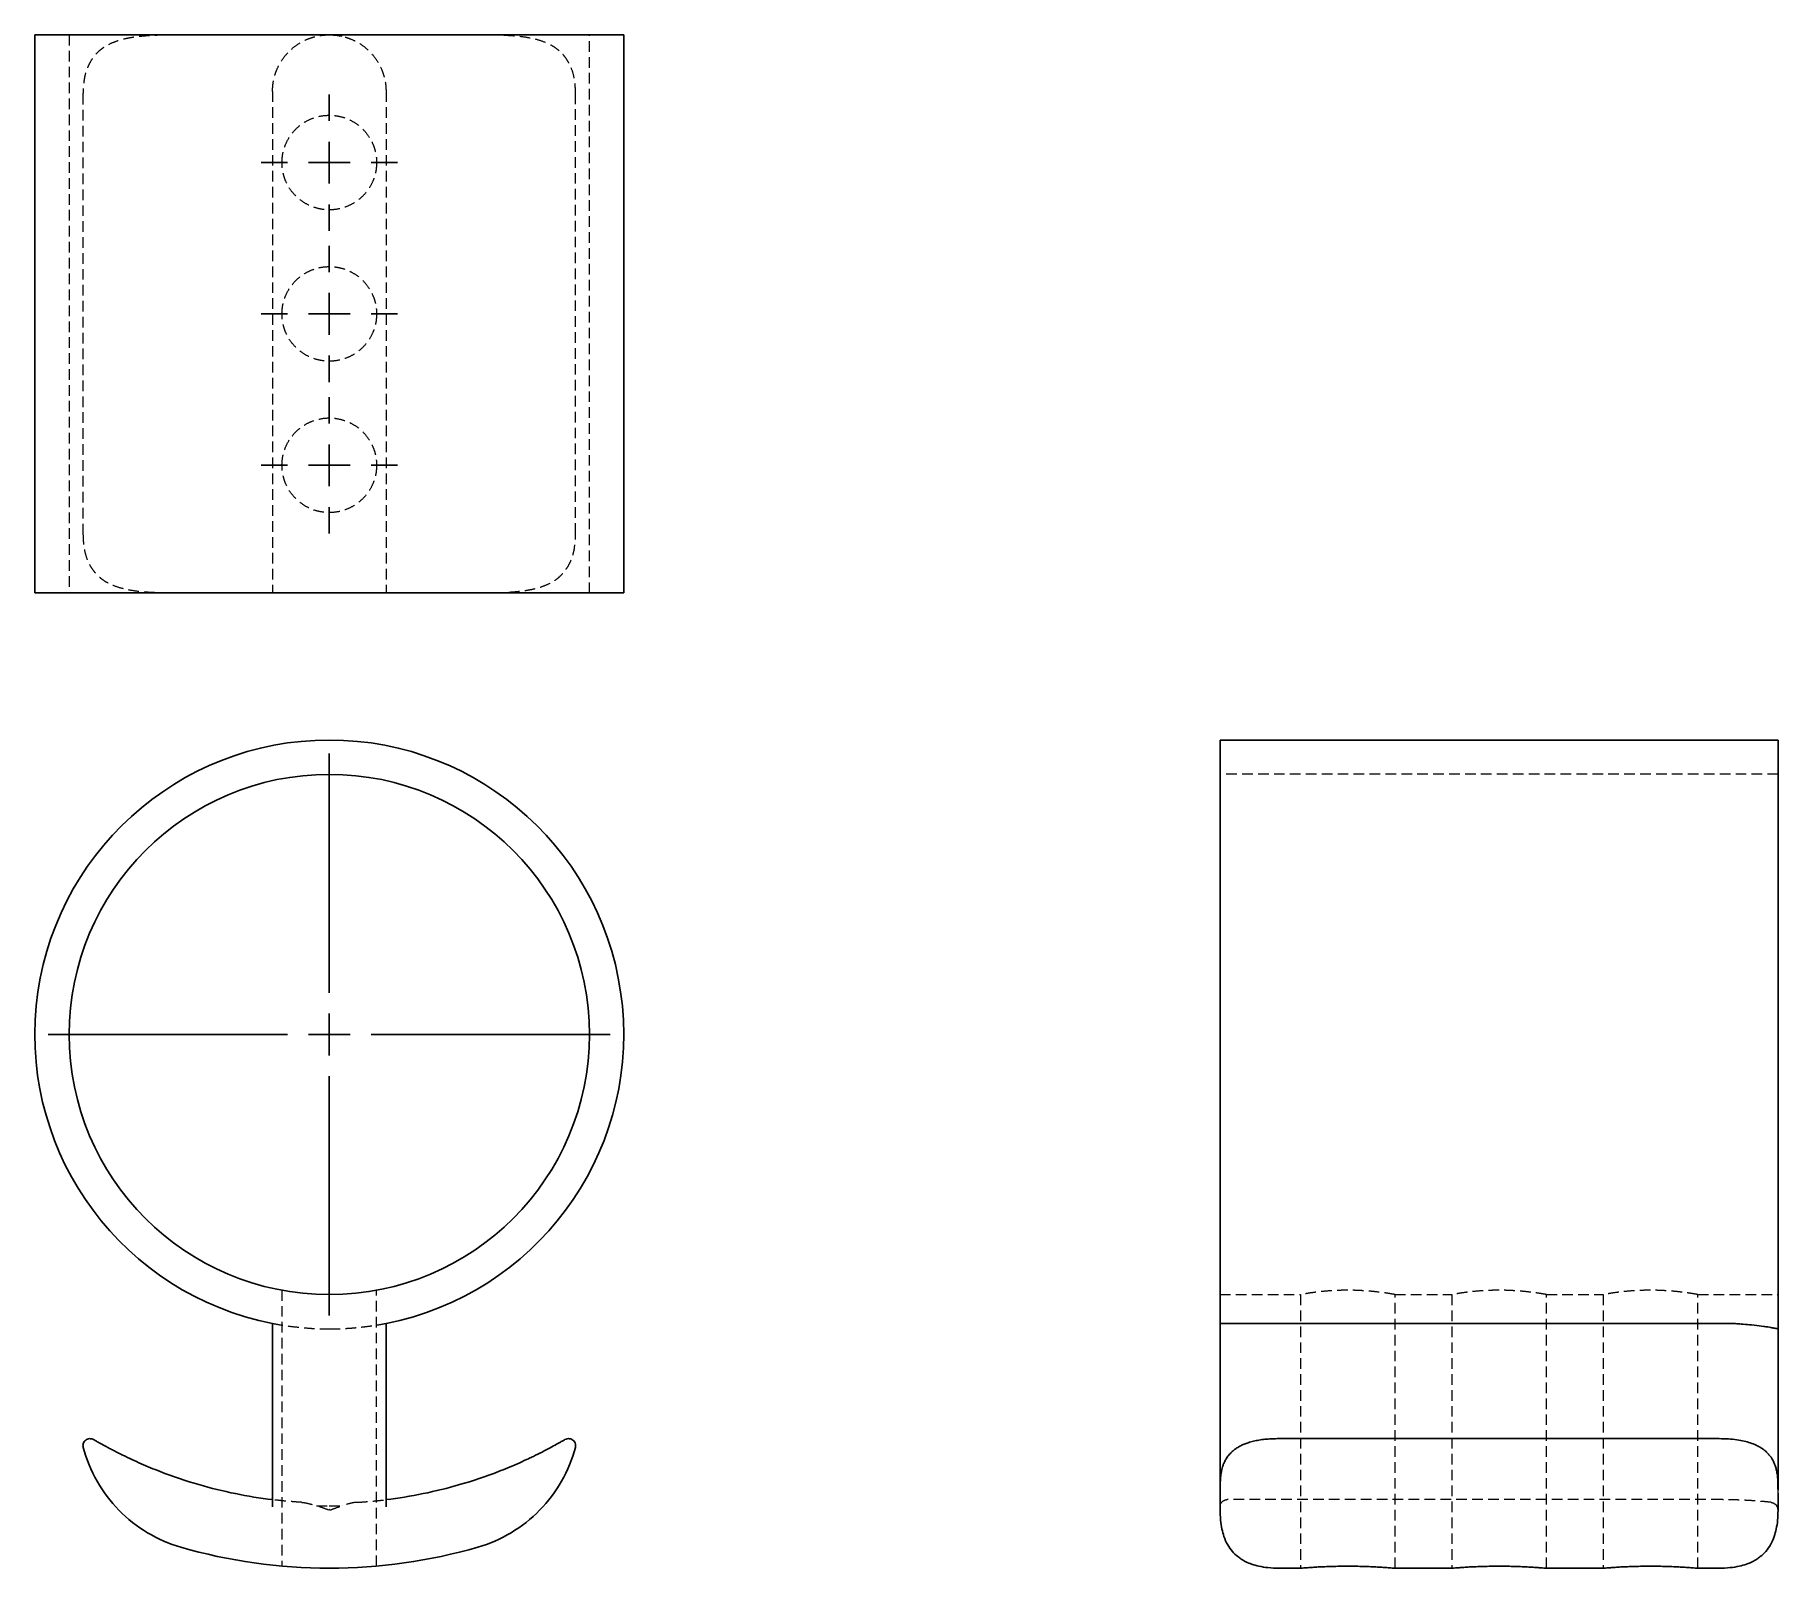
# Model space of a CAD drawing. Header units: millimetres. Extents: x 48 to 256, y 7 to 191.
import ezdxf

# ---------------------------------------------------------------- set-up
doc = ezdxf.new("R2010")
doc.units = ezdxf.units.MM
doc.linetypes.add('HIDDEN', pattern=[1.905, 1.27, -0.635])
doc.layers.add('10', color=7, linetype='Continuous')

# ---------------------------------------------------------------- blocks, each defined once
blk = doc.blocks.new('SW_CENTERMARKSYMBOL_0')
at = {"layer": '10', "color": 0}
for p, q in [((0, 5), (0, 33.63)), ((0, 0), (0, 2.5)), ((-5, 0), (-33.63, 0)), ((0, 0), (-2.5, 0)), ((0, 0), (0, -2.5)), ((0, 0), (2.5, 0)), ((5, 0), (33.63, 0)), ((0, -5), (0, -33.63))]:
    blk.add_line(p, q, dxfattribs=at)
blk = doc.blocks.new('SW_CENTERMARKSYMBOL_1')
at = {"layer": '10', "color": 0}
for p, q in [((0, 5), (0, 8.16)), ((0, 0), (0, 2.5)), ((-5, 0), (-8.16, 0)), ((0, 0), (-2.5, 0)), ((0, 0), (0, -2.5)), ((0, 0), (2.5, 0)), ((5, 0), (8.16, 0)), ((0, -5), (0, -8.16))]:
    blk.add_line(p, q, dxfattribs=at)
blk = doc.blocks.new('SW_CENTERMARKSYMBOL_2')
at = {"layer": '10', "color": 0}
for p, q in [((0, 5), (0, 8.16)), ((0, 0), (0, 2.5)), ((-5, 0), (-8.16, 0)), ((0, 0), (-2.5, 0)), ((0, 0), (0, -2.5)), ((0, 0), (2.5, 0)), ((5, 0), (8.16, 0)), ((0, -5), (0, -8.16))]:
    blk.add_line(p, q, dxfattribs=at)
blk = doc.blocks.new('SW_CENTERMARKSYMBOL_3')
at = {"layer": '10', "color": 0}
for p, q in [((0, 5), (0, 8.16)), ((0, 0), (0, 2.5)), ((-5, 0), (-8.16, 0)), ((0, 0), (-2.5, 0)), ((0, 0), (0, -2.5)), ((0, 0), (2.5, 0)), ((5, 0), (8.16, 0)), ((0, -5), (0, -8.16))]:
    blk.add_line(p, q, dxfattribs=at)

msp = doc.modelspace()

# ---------------------------------------------------------------- linework, layer by layer
at = {"color": 7, "linetype": 'Continuous', "lineweight": 25}
for p, q in [((47.76, 191.39), (47.76, 124.6)), ((47.76, 191.39), (118.24, 191.39)), ((118.24, 124.6), (118.24, 191.39)), ((118.24, 124.6), (47.76, 124.6)), ((256.39, 107), (189.6, 107)), ((189.6, 37.19), (189.6, 107)), ((256.39, 107), (256.39, 36.53)), ((76.21, 15.36), (76.21, 37.19)), ((89.79, 15.36), (89.79, 37.19)), ((249.63, 37.19), (189.6, 37.19)), ((189.6, 17.12), (189.6, 37.19)), ((256.39, 17.28), (256.39, 36.53)), ((249.32, 23.39), (196.68, 23.39)), ((189.63, 17.23), (189.6, 17.06)), ((256.38, 14.81), (256.39, 14.89)), ((196.68, 7.88), (199.24, 7.88)), ((210.54, 7.88), (217.35, 7.88)), ((228.65, 7.88), (235.47, 7.88)), ((246.77, 7.88), (249.32, 7.88))]:
    msp.add_line(p, q, dxfattribs=at)
at = {"color": 7, "linetype": 'HIDDEN', "lineweight": 18}
for p, q in [((51.87, 191.39), (51.87, 124.6)), ((67.21, 191.36), (67.16, 191.39)), ((82.97, 191.39), (82.97, 191.39)), ((98.84, 191.39), (98.79, 191.36)), ((114.13, 124.6), (114.13, 191.39)), ((53.52, 184.32), (53.52, 131.68)), ((76.21, 184.63), (76.21, 124.6)), ((76.21, 184.63), (76.21, 184.63)), ((89.79, 184.63), (89.79, 124.6)), ((112.48, 131.68), (112.48, 184.32)), ((67.16, 124.6), (67.21, 124.63)), ((98.79, 124.63), (98.84, 124.6)), ((256.39, 102.9), (189.6, 102.9)), ((77.34, 41.17), (77.34, 8.13)), ((88.66, 8.13), (88.66, 41.17)), ((189.6, 40.63), (199.22, 40.63)), ((199.22, 40.63), (199.22, 7.88)), ((210.54, 40.63), (217.34, 40.63)), ((210.54, 7.88), (210.54, 40.63)), ((217.34, 40.63), (217.34, 7.88)), ((228.66, 40.63), (235.45, 40.63)), ((228.66, 7.88), (228.66, 40.63)), ((235.45, 40.63), (235.45, 7.88)), ((246.77, 40.63), (256.39, 40.63)), ((246.77, 7.88), (246.77, 40.63)), ((189.6, 17.06), (189.63, 17.23)), ((256.38, 16.85), (256.38, 17.23)), ((81.47, 15.36), (83, 15.36)), ((83, 15.36), (84.53, 15.36)), ((249.63, 16.09), (190.45, 16.09)), ((256.32, 15.36), (256.39, 15.36)), ((256.39, 14.89), (256.39, 14.97)), ((205.03, 8.13), (204.57, 8.13)), ((223.14, 8.13), (222.69, 8.13)), ((241.25, 8.13), (240.8, 8.13))]:
    msp.add_line(p, q, dxfattribs=at)
at = {"color": 7, "linetype": 'Continuous', "lineweight": 25}
msp.add_circle((83, 71.76), 31.13, dxfattribs=at)
at = {"color": 7, "linetype": 'HIDDEN', "lineweight": 18}
for centre, radius, start, end in [((83, 184.6), 6.79, 76.9625, 90), ((249.9, 3.73), 33.43, 79.7106, 83.022)]:
    msp.add_arc(centre, radius, start, end, dxfattribs=at)
at = {"color": 7, "linetype": 'Continuous', "lineweight": 25}
msp.add_arc((83, 71.76), 35.24, 281.1145, 258.8855, dxfattribs=at)
at = {"color": 7, "linetype": 'HIDDEN', "lineweight": 18}
for points, knots in [([(67.21, 191.38), (66.55, 191.38), (65.35, 191.38), (63.71, 191.37), (62.4, 191.34), (61.41, 191.29), (60.65, 191.23), (60, 191.16), (59.36, 191.07), (58.67, 190.94), (57.93, 190.76), (57.07, 190.47), (56.29, 190.08), (55.62, 189.62), (55.11, 189.15), (54.64, 188.56), (54.22, 187.86), (53.89, 187.07), (53.59, 185.88), (53.55, 184.95), (53.52, 184.32)], [0, 0, 0, 0, 0.10999, 0.202322, 0.277165, 0.334326, 0.373589, 0.408316, 0.447688, 0.486129, 0.528583, 0.579003, 0.641753, 0.67764, 0.716601, 0.758686, 0.803514, 0.850408, 0.898748, 1, 1, 1, 1]), ([(76.21, 184.63), (76.21, 184.71), (76.21, 184.88), (76.23, 185.14), (76.25, 185.39), (76.28, 185.65), (76.33, 185.91), (76.39, 186.18), (76.45, 186.44), (76.53, 186.7), (76.62, 186.96), (76.82, 187.48), (77.27, 188.35), (77.83, 189.05), (78.55, 189.77), (79.25, 190.33), (80.2, 190.82), (80.89, 191.07), (81.42, 191.22), (81.94, 191.32), (82.46, 191.38), (82.8, 191.39), (82.97, 191.39)], [0, 0, 0, 0, 0.0237262, 0.0477352, 0.0720285, 0.0966073, 0.1214728, 0.1466263, 0.1720689, 0.1978019, 0.2238261, 0.2501429, 0.3546737, 0.5000199, 0.5000281, 0.6444906, 0.7499162, 0.802139, 0.8532499, 0.9032575, 0.9521709, 1, 1, 1, 1]), ([(83.03, 191.39), (83.11, 191.39), (83.28, 191.39), (83.54, 191.37), (83.8, 191.35), (84.05, 191.32), (84.32, 191.27), (84.58, 191.21), (84.84, 191.15), (85.1, 191.07), (85.36, 190.98), (85.88, 190.78), (86.75, 190.33), (87.85, 189.45), (88.73, 188.35), (89.22, 187.4), (89.47, 186.7), (89.62, 186.18), (89.72, 185.66), (89.78, 185.14), (89.79, 184.8), (89.79, 184.63)], [0, 0, 0, 0, 0.023781, 0.047833, 0.072157, 0.096755, 0.121628, 0.146776, 0.172201, 0.197904, 0.223887, 0.250149, 0.355551, 0.500022, 0.645356, 0.749907, 0.802229, 0.853391, 0.9034, 0.952266, 1, 1, 1, 1]), ([(112.48, 184.32), (112.46, 184.79), (112.43, 185.69), (112.18, 186.9), (111.79, 187.85), (111.36, 188.56), (110.95, 189.08), (110.55, 189.46), (110.15, 189.78), (109.59, 190.15), (108.7, 190.57), (107.4, 190.96), (105.75, 191.22), (103.74, 191.34), (101.39, 191.38), (99.7, 191.38), (98.79, 191.38)], [0, 0, 0, 0, 0.076485, 0.143114, 0.199183, 0.243376, 0.27956, 0.310259, 0.335401, 0.365493, 0.424249, 0.502637, 0.59953, 0.71457, 0.847907, 1, 1, 1, 1]), ([(77.34, 176.11), (77.34, 176.19), (77.34, 176.36), (77.36, 176.61), (77.39, 176.85), (77.42, 177.09), (77.47, 177.34), (77.53, 177.57), (77.6, 177.81), (77.68, 178.05), (77.87, 178.54), (78.26, 179.28), (78.97, 180.14), (79.83, 180.85), (80.82, 181.37), (81.89, 181.7), (83, 181.8), (84.11, 181.7), (85.18, 181.37), (86.17, 180.85), (87.03, 180.14), (87.74, 179.28), (88.16, 178.49), (88.39, 177.86), (88.51, 177.43), (88.6, 177), (88.65, 176.56), (88.66, 176.26), (88.66, 176.11)], [0, 0, 0, 0, 0.014016, 0.02794, 0.041799, 0.055619, 0.069428, 0.083255, 0.097127, 0.11107, 0.125112, 0.18751, 0.250102, 0.312617, 0.375092, 0.437592, 0.500011, 0.562422, 0.62493, 0.68739, 0.74992, 0.812496, 0.87491, 0.900104, 0.92505, 0.949907, 0.974837, 1, 1, 1, 1]), ([(88.66, 176.11), (88.66, 176.03), (88.66, 175.86), (88.64, 175.61), (88.61, 175.37), (88.58, 175.12), (88.53, 174.88), (88.47, 174.64), (88.4, 174.41), (88.32, 174.17), (88.13, 173.67), (87.74, 172.94), (87.03, 172.08), (86.17, 171.37), (85.18, 170.85), (84.11, 170.52), (83, 170.41), (81.89, 170.52), (80.82, 170.85), (79.83, 171.37), (78.97, 172.08), (78.26, 172.94), (77.84, 173.73), (77.61, 174.36), (77.49, 174.79), (77.4, 175.22), (77.35, 175.66), (77.34, 175.96), (77.34, 176.11)], [0, 0, 0, 0, 0.014016, 0.02794, 0.041799, 0.055619, 0.069428, 0.083255, 0.097127, 0.11107, 0.125112, 0.18751, 0.250102, 0.312617, 0.375092, 0.437592, 0.500011, 0.562422, 0.62493, 0.68739, 0.74992, 0.812496, 0.87491, 0.900104, 0.92505, 0.949907, 0.974837, 1, 1, 1, 1]), ([(77.34, 158), (77.34, 158.08), (77.34, 158.25), (77.36, 158.49), (77.39, 158.74), (77.42, 158.98), (77.47, 159.22), (77.53, 159.46), (77.6, 159.7), (77.68, 159.93), (77.87, 160.43), (78.26, 161.16), (78.97, 162.02), (79.83, 162.73), (80.82, 163.26), (81.89, 163.59), (83, 163.69), (84.11, 163.59), (85.18, 163.26), (86.17, 162.73), (87.03, 162.02), (87.74, 161.16), (88.16, 160.37), (88.39, 159.75), (88.51, 159.32), (88.6, 158.88), (88.65, 158.44), (88.66, 158.15), (88.66, 158)], [0, 0, 0, 0, 0.014016, 0.02794, 0.041799, 0.055619, 0.069428, 0.083255, 0.097127, 0.11107, 0.125112, 0.18751, 0.250102, 0.312617, 0.375092, 0.437592, 0.500011, 0.562422, 0.62493, 0.68739, 0.74992, 0.812496, 0.87491, 0.900104, 0.92505, 0.949907, 0.974837, 1, 1, 1, 1]), ([(88.66, 158), (88.66, 157.91), (88.66, 157.75), (88.64, 157.5), (88.61, 157.25), (88.58, 157.01), (88.53, 156.77), (88.47, 156.53), (88.4, 156.29), (88.32, 156.06), (88.13, 155.56), (87.74, 154.83), (87.03, 153.97), (86.17, 153.26), (85.18, 152.73), (84.11, 152.41), (83, 152.3), (81.89, 152.41), (80.82, 152.73), (79.83, 153.26), (78.97, 153.97), (78.26, 154.83), (77.84, 155.62), (77.61, 156.24), (77.49, 156.67), (77.4, 157.11), (77.35, 157.55), (77.34, 157.85), (77.34, 158)], [0, 0, 0, 0, 0.0140164, 0.0279403, 0.0417986, 0.0556188, 0.0694284, 0.0832551, 0.0971265, 0.1110698, 0.125112, 0.1875099, 0.2501024, 0.3126165, 0.3750922, 0.4375923, 0.5000114, 0.562422, 0.6249302, 0.6873897, 0.74992, 0.8124963, 0.8749104, 0.9001043, 0.9250501, 0.9499074, 0.9748374, 1, 1, 1, 1]), ([(77.34, 139.88), (77.34, 139.97), (77.34, 140.13), (77.36, 140.38), (77.39, 140.63), (77.42, 140.87), (77.47, 141.11), (77.53, 141.35), (77.6, 141.59), (77.68, 141.82), (77.87, 142.32), (78.26, 143.05), (78.97, 143.91), (79.83, 144.62), (80.82, 145.14), (81.89, 145.47), (83, 145.58), (84.11, 145.47), (85.18, 145.14), (86.17, 144.62), (87.03, 143.91), (87.74, 143.05), (88.16, 142.26), (88.39, 141.63), (88.51, 141.21), (88.6, 140.77), (88.65, 140.33), (88.66, 140.03), (88.66, 139.88)], [0, 0, 0, 0, 0.014016, 0.02794, 0.041799, 0.055619, 0.069428, 0.083255, 0.097127, 0.11107, 0.125112, 0.18751, 0.250102, 0.312617, 0.375092, 0.437592, 0.500011, 0.562422, 0.62493, 0.68739, 0.74992, 0.812496, 0.87491, 0.900104, 0.92505, 0.949907, 0.974837, 1, 1, 1, 1]), ([(88.66, 139.88), (88.66, 139.8), (88.66, 139.63), (88.64, 139.39), (88.61, 139.14), (88.58, 138.9), (88.53, 138.66), (88.47, 138.42), (88.4, 138.18), (88.32, 137.95), (88.13, 137.45), (87.74, 136.72), (87.03, 135.86), (86.17, 135.15), (85.18, 134.62), (84.11, 134.29), (83, 134.19), (81.89, 134.29), (80.82, 134.62), (79.83, 135.15), (78.97, 135.86), (78.26, 136.72), (77.84, 137.51), (77.61, 138.13), (77.49, 138.56), (77.4, 138.99), (77.35, 139.44), (77.34, 139.73), (77.34, 139.88)], [0, 0, 0, 0, 0.014016, 0.02794, 0.041799, 0.055619, 0.069428, 0.083255, 0.097127, 0.11107, 0.125112, 0.18751, 0.250102, 0.312617, 0.375092, 0.437592, 0.500011, 0.562422, 0.62493, 0.68739, 0.74992, 0.812496, 0.87491, 0.900104, 0.92505, 0.949907, 0.974837, 1, 1, 1, 1]), ([(53.52, 131.68), (53.54, 131.2), (53.57, 130.31), (53.82, 129.09), (54.21, 128.14), (54.64, 127.43), (55.05, 126.91), (55.45, 126.53), (55.85, 126.21), (56.41, 125.84), (57.3, 125.42), (58.6, 125.04), (60.25, 124.78), (62.26, 124.65), (64.61, 124.61), (66.3, 124.62), (67.21, 124.62)], [0, 0, 0, 0, 0.076485, 0.143114, 0.199183, 0.243376, 0.27956, 0.310259, 0.335401, 0.365493, 0.424249, 0.502637, 0.59953, 0.71457, 0.847907, 1, 1, 1, 1]), ([(98.79, 124.62), (99.45, 124.62), (100.65, 124.61), (102.29, 124.62), (103.6, 124.66), (104.59, 124.7), (105.35, 124.76), (106, 124.83), (106.64, 124.92), (107.33, 125.05), (108.07, 125.23), (108.93, 125.52), (109.71, 125.91), (110.38, 126.37), (110.89, 126.85), (111.36, 127.44), (111.78, 128.13), (112.11, 128.93), (112.41, 130.11), (112.45, 131.04), (112.48, 131.68)], [0, 0, 0, 0, 0.10999, 0.202321, 0.277163, 0.334324, 0.373586, 0.408313, 0.447685, 0.486126, 0.52858, 0.579001, 0.641752, 0.67764, 0.716601, 0.758686, 0.803514, 0.850408, 0.898748, 1, 1, 1, 1]), ([(204.88, 41.15), (204.8, 41.15), (204.63, 41.15), (204.39, 41.15), (204.14, 41.14), (203.9, 41.14), (203.66, 41.13), (203.42, 41.12), (203.18, 41.1), (202.95, 41.09), (202.45, 41.06), (201.72, 40.99), (200.86, 40.89), (200.15, 40.79), (199.73, 40.72), (199.49, 40.68), (199.37, 40.66), (199.29, 40.64), (199.23, 40.63), (199.23, 40.63), (199.22, 40.63)], [0, 0, 0, 0, 0.028022, 0.05586, 0.083566, 0.111196, 0.138805, 0.166448, 0.194181, 0.222057, 0.250131, 0.374881, 0.500019, 0.625001, 0.749906, 0.800288, 0.850177, 0.899883, 0.949721, 1, 1, 1, 1]), ([(210.54, 40.63), (210.54, 40.63), (210.54, 40.63), (210.52, 40.64), (210.5, 40.64), (210.46, 40.65), (210.41, 40.66), (210.35, 40.67), (210.28, 40.68), (210.2, 40.69), (210.01, 40.73), (209.62, 40.79), (208.91, 40.89), (208.05, 40.99), (207.26, 41.06), (206.63, 41.1), (206.21, 41.12), (205.77, 41.14), (205.33, 41.15), (205.03, 41.15), (204.88, 41.15)], [0, 0, 0, 0, 0.028004, 0.055831, 0.083534, 0.111167, 0.138781, 0.166433, 0.194174, 0.222059, 0.250139, 0.375011, 0.500026, 0.625132, 0.749914, 0.800283, 0.850156, 0.899852, 0.949694, 1, 1, 1, 1]), ([(223, 41.15), (222.91, 41.15), (222.75, 41.15), (222.5, 41.15), (222.25, 41.14), (222.01, 41.14), (221.77, 41.13), (221.53, 41.12), (221.29, 41.1), (221.06, 41.09), (220.56, 41.06), (219.83, 40.99), (218.97, 40.89), (218.26, 40.79), (217.84, 40.72), (217.61, 40.68), (217.49, 40.66), (217.4, 40.64), (217.35, 40.63), (217.34, 40.63), (217.34, 40.63)], [0, 0, 0, 0, 0.028022, 0.05586, 0.083566, 0.111196, 0.138805, 0.166448, 0.194181, 0.222057, 0.250131, 0.374881, 0.500019, 0.625001, 0.749906, 0.800288, 0.850177, 0.899883, 0.949721, 1, 1, 1, 1]), ([(228.66, 40.63), (228.66, 40.63), (228.65, 40.63), (228.64, 40.64), (228.61, 40.64), (228.57, 40.65), (228.52, 40.66), (228.47, 40.67), (228.4, 40.68), (228.32, 40.69), (228.12, 40.73), (227.73, 40.79), (227.02, 40.89), (226.16, 40.99), (225.37, 41.06), (224.75, 41.1), (224.32, 41.12), (223.88, 41.14), (223.44, 41.15), (223.15, 41.15), (223, 41.15)], [0, 0, 0, 0, 0.028004, 0.055831, 0.083534, 0.111167, 0.138781, 0.166433, 0.194174, 0.222059, 0.250139, 0.375011, 0.500026, 0.625132, 0.749914, 0.800283, 0.850156, 0.899852, 0.949694, 1, 1, 1, 1]), ([(241.11, 41.15), (241.03, 41.15), (240.86, 41.15), (240.61, 41.15), (240.37, 41.14), (240.12, 41.14), (239.88, 41.13), (239.64, 41.12), (239.41, 41.1), (239.17, 41.09), (238.67, 41.06), (237.94, 40.99), (237.08, 40.89), (236.37, 40.79), (235.95, 40.72), (235.72, 40.68), (235.6, 40.66), (235.51, 40.64), (235.46, 40.63), (235.45, 40.63), (235.45, 40.63)], [0, 0, 0, 0, 0.0280224, 0.0558598, 0.0835662, 0.1111963, 0.1388053, 0.1664485, 0.1941809, 0.2220573, 0.2501312, 0.3748806, 0.5000192, 0.6250011, 0.749906, 0.8002878, 0.8501769, 0.8998833, 0.9497206, 1, 1, 1, 1]), ([(246.77, 40.63), (246.77, 40.63), (246.77, 40.63), (246.75, 40.64), (246.72, 40.64), (246.69, 40.65), (246.64, 40.66), (246.58, 40.67), (246.51, 40.68), (246.43, 40.69), (246.24, 40.73), (245.85, 40.79), (245.14, 40.89), (244.28, 40.99), (243.49, 41.06), (242.86, 41.1), (242.43, 41.12), (242, 41.14), (241.56, 41.15), (241.26, 41.15), (241.11, 41.15)], [0, 0, 0, 0, 0.028004, 0.055831, 0.083534, 0.111167, 0.138781, 0.166433, 0.194174, 0.222059, 0.250139, 0.375011, 0.500026, 0.625132, 0.749914, 0.800283, 0.850156, 0.899852, 0.949694, 1, 1, 1, 1]), ([(76.21, 37.19), (76.21, 37.19), (76.21, 37.19), (76.23, 37.19), (76.25, 37.18), (76.28, 37.17), (76.33, 37.17), (76.39, 37.16), (76.45, 37.14), (76.53, 37.13), (76.62, 37.11), (76.82, 37.07), (77.27, 36.99), (77.83, 36.91), (78.55, 36.81), (79.25, 36.73), (80.2, 36.64), (80.89, 36.59), (81.42, 36.56), (81.94, 36.54), (82.46, 36.53), (82.8, 36.53), (82.97, 36.53)], [0, 0, 0, 0, 0.0237262, 0.0477352, 0.0720285, 0.0966073, 0.1214728, 0.1466263, 0.1720689, 0.1978019, 0.2238261, 0.2501429, 0.3546737, 0.5000199, 0.5000281, 0.6444906, 0.7499162, 0.802139, 0.8532499, 0.9032575, 0.9521709, 1, 1, 1, 1]), ([(83.03, 36.53), (83.11, 36.53), (83.28, 36.53), (83.54, 36.53), (83.8, 36.54), (84.05, 36.54), (84.32, 36.55), (84.58, 36.56), (84.84, 36.58), (85.1, 36.59), (85.36, 36.61), (85.88, 36.64), (86.75, 36.73), (87.85, 36.86), (88.73, 36.99), (89.22, 37.08), (89.47, 37.13), (89.62, 37.16), (89.72, 37.18), (89.78, 37.19), (89.79, 37.19), (89.79, 37.19)], [0, 0, 0, 0, 0.023781, 0.047833, 0.072157, 0.096755, 0.121628, 0.146776, 0.172201, 0.197904, 0.223887, 0.250149, 0.355551, 0.500022, 0.645356, 0.749907, 0.802229, 0.853391, 0.9034, 0.952266, 1, 1, 1, 1]), ([(249.63, 37.19), (249.8, 37.19), (250.14, 37.19), (250.55, 37.18), (250.79, 37.17), (250.86, 37.17)], [0, 0, 0, 0, 0.4095053, 0.8287595, 1, 1, 1, 1]), ([(79.69, 15.77), (79.62, 15.77), (79.48, 15.78), (79.26, 15.8), (79.01, 15.81), (78.75, 15.83), (78.47, 15.86), (77.91, 15.9), (77.27, 15.96), (76.78, 16.02), (76.53, 16.05), (76.38, 16.06), (76.28, 16.08), (76.22, 16.08), (76.21, 16.08), (76.21, 16.09)], [0, 0, 0, 0, 0.0318607, 0.0684626, 0.1098058, 0.15589, 0.2067151, 0.2622807, 0.4760662, 0.6309137, 0.7080188, 0.7834747, 0.8572866, 0.9294597, 1, 1, 1, 1]), ([(79.69, 15.77), (79.74, 15.77), (79.84, 15.76), (79.99, 15.74), (80.16, 15.71), (80.33, 15.68), (80.48, 15.64), (80.59, 15.61), (80.66, 15.59), (80.74, 15.57), (80.82, 15.55), (80.9, 15.53), (80.99, 15.5), (81.07, 15.48), (81.16, 15.45), (81.25, 15.42), (81.35, 15.39), (81.41, 15.37), (81.44, 15.36), (81.44, 15.36)], [0, 0, 0, 0, 0.085555, 0.176035, 0.271512, 0.372036, 0.477651, 0.518888, 0.561343, 0.605017, 0.649912, 0.696031, 0.743375, 0.791947, 0.841751, 0.892789, 0.945066, 0.998587, 1, 1, 1, 1]), ([(82.91, 14.82), (82.91, 14.82), (82.91, 14.82), (82.91, 14.82), (82.91, 14.82), (82.91, 14.83), (82.91, 14.83), (82.91, 14.82), (82.91, 14.83), (82.9, 14.83), (82.9, 14.84), (82.88, 14.85), (82.85, 14.87), (82.8, 14.89), (82.72, 14.92), (82.6, 14.96), (82.43, 15.02), (82.16, 15.12), (81.84, 15.24), (81.58, 15.32), (81.47, 15.36)], [0, 0, 0, 0, 0.001906, 0.003409, 0.004152, 0.008032, 0.008536, 0.011169, 0.013947, 0.017215, 0.023827, 0.032908, 0.055707, 0.090152, 0.141725, 0.214244, 0.338131, 0.475146, 0.760109, 1, 1, 1, 1]), ([(83.09, 14.82), (83.09, 14.82), (83.09, 14.82), (83.09, 14.83), (83.1, 14.84), (83.14, 14.86), (83.23, 14.9), (83.44, 14.98), (83.78, 15.1), (84.16, 15.24), (84.42, 15.32), (84.53, 15.36)], [0, 0, 0, 0, 0.003159, 0.006275, 0.012567, 0.031521, 0.084347, 0.20718, 0.470349, 0.764562, 1, 1, 1, 1]), ([(86.31, 15.77), (86.26, 15.77), (86.16, 15.76), (86, 15.74), (85.83, 15.71), (85.65, 15.67), (85.45, 15.62), (85.25, 15.57), (85.03, 15.51), (84.8, 15.44), (84.64, 15.39), (84.56, 15.36)], [0, 0, 0, 0, 0.087064, 0.179878, 0.278585, 0.383302, 0.494128, 0.611145, 0.734424, 0.864025, 1, 1, 1, 1]), ([(86.31, 15.77), (86.39, 15.78), (86.55, 15.78), (86.79, 15.8), (87.01, 15.82), (87.23, 15.83), (87.44, 15.85), (87.64, 15.87), (87.84, 15.88), (88.03, 15.9), (88.21, 15.91), (88.38, 15.93), (88.54, 15.95), (88.7, 15.96), (88.96, 15.99), (89.28, 16.02), (89.53, 16.05), (89.66, 16.07), (89.74, 16.08), (89.78, 16.08), (89.79, 16.09), (89.79, 16.09)], [0, 0, 0, 0, 0.0388033, 0.0772813, 0.1154953, 0.1535079, 0.1913826, 0.2291837, 0.2669757, 0.3048233, 0.3427909, 0.3809423, 0.4193402, 0.4580465, 0.4971211, 0.6245185, 0.751615, 0.8143655, 0.876499, 0.9382855, 1, 1, 1, 1]), ([(189.6, 15.22), (189.6, 15.25), (189.6, 15.29), (189.61, 15.34), (189.61, 15.36)], [0, 0, 0, 0, 0.497728, 1, 1, 1, 1]), ([(189.61, 15.36), (189.64, 15.56), (189.74, 15.74), (190.05, 16.01), (190.25, 16.09), (190.45, 16.09)], [0, 0, 0, 0, 0.5, 0.5, 1, 1, 1, 1]), ([(255.54, 15.77), (255.5, 15.78), (255.4, 15.78), (255.26, 15.8), (255.1, 15.82), (254.93, 15.83), (254.76, 15.85), (254.58, 15.87), (254.39, 15.88), (254.19, 15.9), (253.99, 15.91), (253.77, 15.93), (253.55, 15.95), (253.32, 15.96), (252.9, 15.99), (252.27, 16.02), (251.55, 16.05), (250.96, 16.07), (250.52, 16.08), (250.07, 16.08), (249.78, 16.09), (249.63, 16.09)], [0, 0, 0, 0, 0.0388033, 0.0772813, 0.1154953, 0.1535079, 0.1913826, 0.2291837, 0.2669757, 0.3048233, 0.3427909, 0.3809423, 0.4193402, 0.4580465, 0.4971211, 0.6245185, 0.751615, 0.8143655, 0.876499, 0.9382855, 1, 1, 1, 1]), ([(255.54, 15.77), (255.57, 15.77), (255.62, 15.76), (255.7, 15.74), (255.79, 15.71), (255.87, 15.67), (255.94, 15.62), (256.02, 15.57), (256.09, 15.51), (256.16, 15.44), (256.2, 15.39), (256.22, 15.36)], [0, 0, 0, 0, 0.087064, 0.179878, 0.278585, 0.383302, 0.494128, 0.611145, 0.734424, 0.864025, 1, 1, 1, 1]), ([(256.39, 14.82), (256.39, 14.82), (256.39, 14.82), (256.39, 14.83), (256.39, 14.84), (256.39, 14.86), (256.39, 14.9), (256.38, 14.98), (256.35, 15.1), (256.3, 15.24), (256.24, 15.32), (256.22, 15.36)], [0, 0, 0, 0, 0.003159, 0.006275, 0.012567, 0.031521, 0.084347, 0.20718, 0.470349, 0.764562, 1, 1, 1, 1]), ([(256.39, 14.82), (256.39, 14.82), (256.39, 14.82), (256.39, 14.82), (256.39, 14.82), (256.39, 14.82), (256.39, 14.82), (256.39, 14.82), (256.39, 14.82), (256.39, 14.83), (256.39, 14.83), (256.39, 14.83), (256.39, 14.83), (256.39, 14.83), (256.39, 14.83), (256.39, 14.83), (256.39, 14.82), (256.39, 14.83), (256.39, 14.83), (256.39, 14.83), (256.39, 14.84), (256.39, 14.91), (256.38, 14.95), (256.37, 14.99)], [0, 0, 0, 0, 0.010153, 0.01265, 0.013976, 0.014154, 0.014244, 0.014289, 0.014682, 0.023509, 0.027939, 0.028459, 0.028609, 0.029685, 0.035623, 0.038382, 0.039956, 0.040443, 0.042762, 0.05279, 0.063766, 0.1194, 1, 1, 1, 1])]:
    msp.add_open_spline(points, degree=3, knots=knots, dxfattribs=at)
at = {"color": 7, "linetype": 'Continuous', "lineweight": 25}
for points, knots in [([(256.39, 36.53), (256.39, 36.53), (256.39, 36.53), (256.37, 36.53), (256.35, 36.54), (256.32, 36.54), (256.27, 36.55), (256.21, 36.56), (256.15, 36.58), (256.07, 36.59), (255.98, 36.61), (255.78, 36.64), (255.33, 36.73), (254.45, 36.86), (253.35, 36.99), (252.4, 37.08), (251.7, 37.13), (251.18, 37.16), (250.66, 37.18), (250.14, 37.19), (249.8, 37.19), (249.63, 37.19)], [0, 0, 0, 0, 0.023781, 0.047833, 0.072157, 0.096755, 0.121628, 0.146776, 0.172201, 0.197904, 0.223887, 0.250149, 0.355551, 0.500022, 0.645356, 0.749907, 0.802229, 0.853391, 0.9034, 0.952266, 1, 1, 1, 1]), ([(53.55, 22.33), (53.51, 22.49), (53.51, 22.66), (53.62, 22.98), (53.72, 23.12), (53.99, 23.32), (54.15, 23.38), (54.48, 23.4), (54.65, 23.36), (54.8, 23.28)], [0, 0, 0, 0, 0.25, 0.25, 0.5, 0.5, 0.75, 0.75, 1, 1, 1, 1]), ([(67.4, 17.89), (65.83, 18.34), (63.5, 19.13), (60.85, 20.22), (59.38, 20.89), (58.48, 21.32), (57.78, 21.66), (57.28, 21.92), (56.88, 22.13), (56.61, 22.27), (56.47, 22.35), (55.82, 22.69), (55.17, 23.06), (54.84, 23.25), (54.8, 23.28), (54.8, 23.28)], [0, 0, 0, 0, 0.0880268, 0.1320403, 0.154047, 0.1760537, 0.187057, 0.1980604, 0.2090637, 0.2145654, 0.2173163, 0.2200671, 0.2640805, 0.2860872, 0.3080939, 0.3080939, 0.3080939, 0.3080939]), ([(111.2, 23.28), (111.2, 23.28), (111.13, 23.24), (110.73, 23.01), (109.77, 22.46), (108.31, 21.7), (107.43, 21.27), (107.07, 21.1), (106.43, 20.8), (105.14, 20.21), (102.5, 19.12), (100.17, 18.34), (98.6, 17.89)], [0, 0, 0, 0, 0.0330101, 0.0440134, 0.0880268, 0.1320403, 0.1375419, 0.1430436, 0.154047, 0.1760537, 0.2200671, 0.308094, 0.308094, 0.308094, 0.308094]), ([(112.45, 22.33), (112.5, 22.51), (112.48, 22.81), (112.21, 23.22), (111.77, 23.45), (111.37, 23.38), (111.2, 23.28)], [0, 0, 0, 0, 0.285714, 0.428571, 0.714286, 1, 1, 1, 1]), ([(196.68, 23.39), (196.38, 23.39), (195.8, 23.38), (194.99, 23.32), (194.27, 23.23), (193.59, 23.09), (193.01, 22.92), (192.5, 22.74), (192.04, 22.53), (191.62, 22.29), (191.22, 22), (190.86, 21.67), (190.58, 21.34), (190.39, 21.07), (190.26, 20.85), (190.14, 20.62), (190.01, 20.34), (189.87, 19.92), (189.74, 19.37), (189.66, 18.7), (189.62, 17.95), (189.62, 17.48), (189.62, 17.23)], [0, 0, 0, 0, 0.0492167, 0.0941153, 0.1346467, 0.1706824, 0.2113754, 0.2438702, 0.2724965, 0.3096772, 0.3429463, 0.3822775, 0.4267768, 0.4549974, 0.4741486, 0.4968803, 0.532346, 0.580296, 0.6573396, 0.7529955, 0.867084, 1, 1, 1, 1]), ([(256.38, 17.23), (256.37, 17.45), (256.37, 17.86), (256.35, 18.52), (256.29, 19.12), (256.19, 19.67), (256.06, 20.13), (255.92, 20.49), (255.76, 20.81), (255.59, 21.09), (255.37, 21.4), (255.1, 21.69), (254.82, 21.95), (254.54, 22.17), (254.21, 22.39), (253.73, 22.64), (253.09, 22.89), (252.3, 23.11), (251.42, 23.28), (250.41, 23.37), (249.69, 23.39), (249.32, 23.39)], [0, 0, 0, 0, 0.117394, 0.220315, 0.308917, 0.383124, 0.442756, 0.487492, 0.518066, 0.548433, 0.58303, 0.619734, 0.650301, 0.675108, 0.700654, 0.738211, 0.787701, 0.832378, 0.882889, 0.93887, 1, 1, 1, 1]), ([(256.38, 14.99), (256.38, 15), (256.38, 15.01), (256.38, 15.07), (256.38, 15.16), (256.38, 15.26), (256.38, 15.36), (256.38, 15.47), (256.38, 15.62), (256.38, 15.85), (256.38, 16.17), (256.38, 16.51), (256.38, 16.77), (256.38, 16.85)], [0, 0, 0, 0, 0.095279, 0.202823, 0.294869, 0.371418, 0.432468, 0.483601, 0.562522, 0.663864, 0.787626, 0.933806, 1, 1, 1, 1]), ([(189.6, 15.37), (189.6, 15.24), (189.6, 15), (189.6, 14.99), (189.6, 14.99)], [0, 0, 0, 0, 0.559928, 1, 1, 1, 1]), ([(189.6, 14.97), (189.61, 14.52), (189.63, 13.71), (189.8, 12.62), (190.07, 11.62), (190.47, 10.71), (191.04, 9.89), (191.62, 9.34), (192.17, 8.94), (192.72, 8.63), (193.42, 8.34), (194.31, 8.1), (195.41, 7.92), (196.23, 7.9), (196.68, 7.89)], [0, 0, 0, 0, 0.115509, 0.210279, 0.288339, 0.383026, 0.467292, 0.546546, 0.590741, 0.644506, 0.709459, 0.788029, 0.883504, 1, 1, 1, 1]), ([(249.32, 7.89), (249.76, 7.9), (250.58, 7.92), (251.68, 8.1), (252.57, 8.34), (253.27, 8.63), (253.82, 8.94), (254.37, 9.34), (254.95, 9.89), (255.52, 10.71), (255.92, 11.62), (256.19, 12.62), (256.36, 13.66), (256.37, 14.42), (256.38, 14.81)], [0, 0, 0, 0, 0.118069, 0.214832, 0.294463, 0.360292, 0.414783, 0.459575, 0.539899, 0.625301, 0.721267, 0.800381, 0.89643, 1, 1, 1, 1]), ([(199.24, 7.88), (199.23, 7.88), (199.21, 7.88), (199.34, 7.89), (199.62, 7.91), (200.06, 7.95), (200.64, 7.99), (201.33, 8.03), (202.13, 8.07), (203, 8.1), (203.93, 8.12), (204.56, 8.13), (204.88, 8.13)], [0, 0, 0, 0, 0.0331024, 0.1418843, 0.2478645, 0.3569378, 0.4627578, 0.5716369, 0.6771995, 0.7858055, 0.8913697, 1, 1, 1, 1]), ([(204.88, 8.13), (205.3, 8.13), (206.02, 8.12), (207.03, 8.09), (207.88, 8.06), (208.65, 8.02), (209.31, 7.98), (209.85, 7.94), (210.24, 7.9), (210.47, 7.88), (210.57, 7.87), (210.54, 7.88), (210.54, 7.88)], [0, 0, 0, 0, 0.139216, 0.24521, 0.354298, 0.460136, 0.569033, 0.67452, 0.783042, 0.888527, 0.997069, 1, 1, 1, 1]), ([(217.35, 7.88), (217.35, 7.88), (217.33, 7.88), (217.45, 7.89), (217.74, 7.91), (218.18, 7.95), (218.75, 7.99), (219.44, 8.03), (220.24, 8.07), (221.11, 8.1), (222.04, 8.12), (222.67, 8.13), (223, 8.13)], [0, 0, 0, 0, 0.033102, 0.141884, 0.247865, 0.356938, 0.462758, 0.571637, 0.6772, 0.785806, 0.89137, 1, 1, 1, 1]), ([(223, 8.13), (223.41, 8.13), (224.14, 8.12), (225.14, 8.09), (225.99, 8.06), (226.77, 8.02), (227.42, 7.98), (227.96, 7.94), (228.36, 7.9), (228.59, 7.88), (228.68, 7.87), (228.66, 7.88), (228.65, 7.88)], [0, 0, 0, 0, 0.139216, 0.24521, 0.354298, 0.460136, 0.569033, 0.67452, 0.783042, 0.888527, 0.997069, 1, 1, 1, 1]), ([(235.47, 7.88), (235.46, 7.88), (235.44, 7.88), (235.57, 7.89), (235.85, 7.91), (236.29, 7.95), (236.87, 7.99), (237.56, 8.03), (238.35, 8.07), (239.22, 8.1), (240.15, 8.12), (240.79, 8.13), (241.11, 8.13)], [0, 0, 0, 0, 0.033102, 0.141884, 0.247865, 0.356938, 0.462758, 0.571637, 0.6772, 0.785806, 0.89137, 1, 1, 1, 1]), ([(241.11, 8.13), (241.52, 8.13), (242.25, 8.12), (243.26, 8.09), (244.11, 8.06), (244.88, 8.02), (245.54, 7.98), (246.07, 7.94), (246.47, 7.9), (246.7, 7.88), (246.79, 7.87), (246.77, 7.88), (246.77, 7.88)], [0, 0, 0, 0, 0.139216, 0.24521, 0.354298, 0.460136, 0.569033, 0.67452, 0.783042, 0.888527, 0.997069, 1, 1, 1, 1])]:
    msp.add_open_spline(points, degree=3, knots=knots, dxfattribs=at)
for points in [[(53.55, 22.33), (54.3, 19.52), (57.28, 14.29), (62.44, 11.21), (65.23, 10.4)], [(100.77, 10.4), (103.56, 11.21), (108.72, 14.29), (111.7, 19.52), (112.45, 22.33)], [(76.21, 16.09), (73.23, 16.45), (70.28, 17.05), (67.4, 17.89)], [(98.6, 17.89), (95.72, 17.05), (92.77, 16.45), (89.79, 16.09)], [(189.6, 15.22), (189.6, 15.59), (189.6, 16.21), (189.6, 17.06)], [(76.21, 15.22), (76.21, 15.27), (76.21, 15.31), (76.21, 15.36)], [(89.79, 15.36), (89.79, 15.32), (89.79, 15.27), (89.79, 15.22)], [(189.6, 15.36), (189.6, 15.32), (189.6, 15.27), (189.6, 15.22)], [(256.39, 14.82), (256.39, 14.87), (256.39, 14.91), (256.39, 14.96)], [(65.23, 10.4), (76.77, 7.06), (89.23, 7.06), (100.77, 10.4)]]:
    msp.add_open_spline(points, degree=3, dxfattribs=at)
at = {"color": 7, "linetype": 'HIDDEN', "lineweight": 18}
for points in [[(83.1, 14.82), (83.07, 14.87), (83.04, 14.91), (83.01, 14.96)], [(84.53, 15.36), (84.54, 15.36), (84.55, 15.36), (84.56, 15.36)], [(256.22, 15.36), (256.22, 15.36), (256.22, 15.36), (256.22, 15.36)]]:
    msp.add_open_spline(points, degree=3, dxfattribs=at)

# ---------------------------------------------------------------- block references
at = {"layer": '10'}
for name, p in [('SW_CENTERMARKSYMBOL_3', (83, 176.11)), ('SW_CENTERMARKSYMBOL_2', (83, 158)), ('SW_CENTERMARKSYMBOL_1', (83, 139.88)), ('SW_CENTERMARKSYMBOL_0', (83, 71.76))]:
    msp.add_blockref(name, p, dxfattribs=at)

doc.saveas('drawing.dxf')
